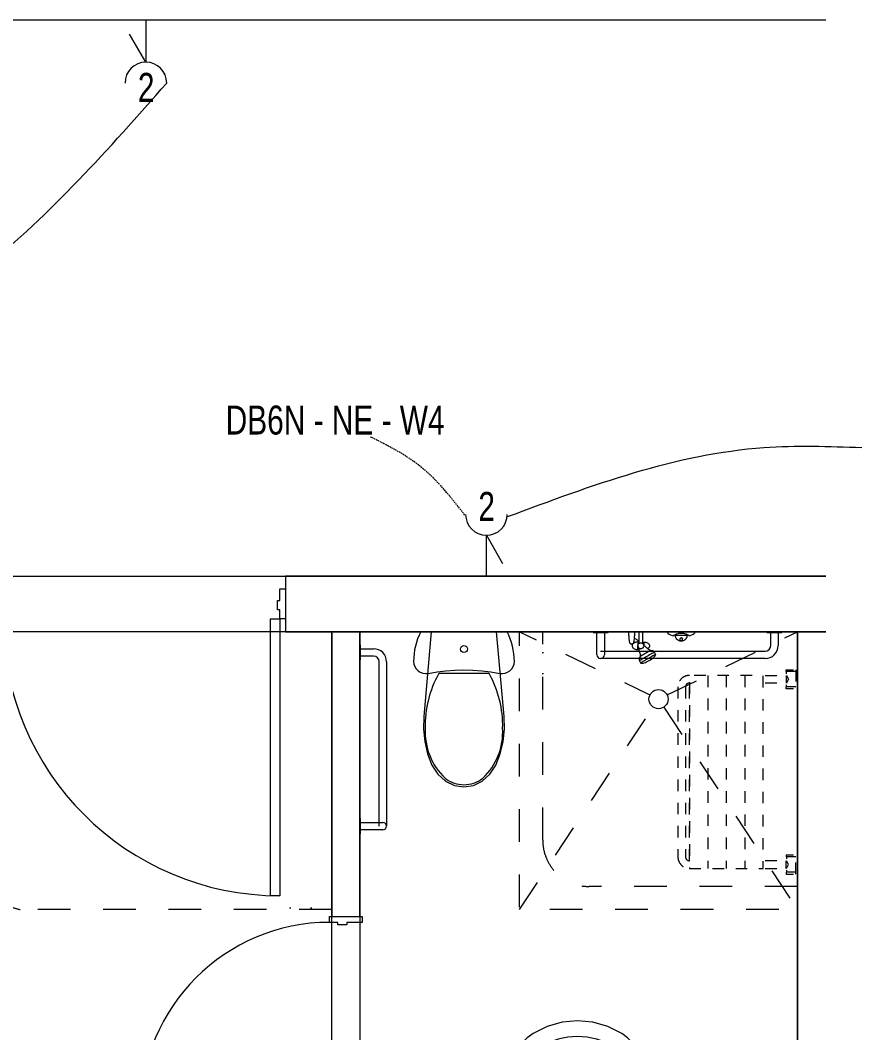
# Model space of a CAD drawing. Header units: millimetres. Extents: x -12392 to 16131, y -4930 to 15514.
# Drawn here: x 8589 to 12222, y -598 to 3773 of the extents above; entities that cross this region are included whole.
import ezdxf

# ---------------------------------------------------------------- set-up
doc = ezdxf.new("R2010")
doc.units = ezdxf.units.MM
for name, pattern in [('IMPORT-Contour Line', [100, 50, -50]), ('IMPORT-Dashed', [282.222223, 141.111112, -141.111112]), ('IMPORT-Insulation 90', [90, 0, -90, 0, 0]), ('WSP_NZ_Hidden', [9.5, 6.5, -3])]:
    doc.linetypes.add(name, pattern=pattern)
for name, color, linetype, lineweight in [('A-Des_ Fittings General_Pen_No__1', 250, 'Continuous', 13), ('A-Des_ Fittings General_Pen_No__81', 251, 'Continuous', 18), ('A-Des_ Fittings Plumbing', 250, 'Continuous', 13), ('A-Des_ Fittings Plumbing_Pen_No__1', 250, 'Continuous', 13), ('A-Des_ Fittings Plumbing_Pen_No__81', 251, 'Continuous', 18), ('A-Des_ Walls', 250, 'Continuous', 13), ('A-Des_ Walls_Pen_No__81', 251, 'Continuous', 18), ('ARCHICAD Doors_Pen_No__81', 251, 'Continuous', 18), ('L06 Enlarged Ground Proposed Plan 01_GFEnlarged Proposed Plan 01_dwg', 8, 'Continuous', 13), ('New_A-Des_ Fittings General_Pen_No__1', 250, 'Continuous', 13), ('New_A-Des_ Zones_Pen_No__94', 7, 'Continuous', 18), ('Non-Essential Power - MEC', 10, 'Continuous', 13)]:
    doc.layers.add(name, color=color, linetype=linetype, lineweight=lineweight)
doc.styles.add('Arial Narrow', font='ARIALN.TTF', dxfattribs={"width": 0.9, "height": 125})

# ---------------------------------------------------------------- blocks, each defined once
blk = doc.blocks.new('L06 Enlarged Ground Proposed Plan 01_GFEnlarged Proposed Plan 01_dwg_CI Tools Door_9__1-12186637-NEW GROUND FLOOR LAYOUT - ELECTRICAL PROPOSED PLAN 01')
at = {"layer": 'ARCHICAD Doors_Pen_No__81', "color": 254, "flags": 128}
for points in [[(8524.7, 1228.3), (8524.7, 1268.3), (8514.7, 1268.3), (8514.7, 1318.3), (8489.7, 1318.3), (8489.7, 1188.3), (8514.7, 1188.3), (8514.7, 1228.3), (8524.7, 1228.3), (8524.7, 1268.3), (8514.7, 1268.3), (8514.7, 1318.3), (8489.7, 1318.3), (8489.7, 1188.3), (8514.7, 1188.3), (8514.7, 1228.3)], [(9699.7, 1228.3), (9699.7, 1268.3), (9709.7, 1268.3), (9709.7, 1318.3), (9734.7, 1318.3), (9734.7, 1188.3), (9709.7, 1188.3), (9709.7, 1228.3), (9699.7, 1228.3), (9699.7, 1268.3), (9709.7, 1268.3), (9709.7, 1318.3), (9734.7, 1318.3), (9734.7, 1188.3), (9709.7, 1188.3), (9709.7, 1228.3)], [(9669.7, -6.7), (9669.7, 1188.3), (9709.7, 1188.3), (9709.7, -6.7), (9669.7, -6.7), (9669.7, 1188.3), (9709.7, 1188.3), (9709.7, -6.7)]]:
    blk.add_lwpolyline(points, close=True, dxfattribs=at)
at = {"layer": 'ARCHICAD Doors_Pen_No__81', "color": 254}
blk.add_arc((9709.7, 1188.3), 1195, 180, 270, dxfattribs=at)
blk = doc.blocks.new('L06 Enlarged Ground Proposed Plan 01_GFEnlarged Proposed Plan 01_dwg_Wall_7_1-12186640-NEW GROUND FLOOR LAYOUT - ELECTRICAL PROPOSED PLAN 01')
at = {"layer": 'A-Des_ Walls', "color": 10, "flags": 128}
for points in [[(12066.4, 1373.3), (9734.7, 1373.3), (9734.7, 1318.3), (9734.7, 1188.3)], [(9734.7, 1188.3), (9734.7, 1133.3), (12066.4, 1133.3)]]:
    blk.add_lwpolyline(points, dxfattribs=at)
at = {"layer": 'A-Des_ Walls_Pen_No__81', "color": 254}
blk.add_line((9734.7, 1133.3), (11944.7, 1133.3), dxfattribs=at)
at = {"layer": 'A-Des_ Walls_Pen_No__81', "color": 254, "flags": 128}
blk.add_lwpolyline([(12066.4, 1373.3), (9734.7, 1373.3), (9734.7, 1318.3), (9734.7, 1188.3)], dxfattribs=at)
blk.add_blockref('L06 Enlarged Ground Proposed Plan 01_GFEnlarged Proposed Plan 01_dwg_CI Tools Door_9__1-12186637-NEW GROUND FLOOR LAYOUT - ELECTRICAL PROPOSED PLAN 01', (0, 0))
blk = doc.blocks.new('L06 Enlarged Ground Proposed Plan 01_GFEnlarged Proposed Plan 01_dwg_CI Tools Door_17__1-12186671-NEW GROUND FLOOR LAYOUT - ELECTRICAL PROPOSED PLAN 01')
at = {"layer": 'ARCHICAD Doors_Pen_No__81', "color": 254, "flags": 128}
for points in [[(9999.7, -131.7), (9959.7, -131.7), (9959.7, -121.7), (9924.7, -121.7), (9924.7, -96.7), (10064.7, -96.7), (10064.7, -121.7), (9999.7, -121.7), (9999.7, -131.7), (9959.7, -131.7), (9959.7, -121.7), (9924.7, -121.7), (9924.7, -96.7), (10064.7, -96.7), (10064.7, -121.7), (9999.7, -121.7)], [(9109.7, -901.7), (9924.7, -901.7), (9924.7, -936.7), (9109.7, -936.7), (9109.7, -901.7), (9924.7, -901.7), (9924.7, -936.7), (9109.7, -936.7)], [(9999.7, -926.7), (9959.7, -926.7), (9959.7, -936.7), (9924.7, -936.7), (9924.7, -961.7), (10064.7, -961.7), (10064.7, -936.7), (9999.7, -936.7), (9999.7, -926.7), (9959.7, -926.7), (9959.7, -936.7), (9924.7, -936.7), (9924.7, -961.7), (10064.7, -961.7), (10064.7, -936.7), (9999.7, -936.7)]]:
    blk.add_lwpolyline(points, close=True, dxfattribs=at)
at = {"layer": 'ARCHICAD Doors_Pen_No__81', "color": 254}
blk.add_arc((9924.7, -936.7), 815, 90, 180, dxfattribs=at)
blk = doc.blocks.new('L06 Enlarged Ground Proposed Plan 01_GFEnlarged Proposed Plan 01_dwg_Wall_26_1-12186672-NEW GROUND FLOOR LAYOUT - ELECTRICAL PROPOSED PLAN 01')
at = {"layer": 'A-Des_ Walls', "color": 10, "flags": 128}
for points in [[(9934.7, 1133.3), (9934.7, -96.7), (10054.7, -96.7), (10054.7, 1133.3)], [(10054.7, -961.7), (9934.7, -961.7), (9934.7, -1936.7), (10054.7, -1936.7)]]:
    blk.add_lwpolyline(points, close=True, dxfattribs=at)
at = {"layer": 'A-Des_ Walls_Pen_No__81', "color": 254, "flags": 128}
for points in [[(9934.7, -96.7), (10054.7, -96.7), (10054.7, 1133.3), (9934.7, 1133.3), (9934.7, -96.7)], [(10054.7, -996.7), (10054.7, -961.7), (9934.7, -961.7), (9934.7, -1936.7), (10054.7, -1936.7), (10054.7, -1116.7)]]:
    blk.add_lwpolyline(points, dxfattribs=at)
blk.add_blockref('L06 Enlarged Ground Proposed Plan 01_GFEnlarged Proposed Plan 01_dwg_CI Tools Door_17__1-12186671-NEW GROUND FLOOR LAYOUT - ELECTRICAL PROPOSED PLAN 01', (0, 0))
blk = doc.blocks.new('L06 Enlarged Ground Proposed Plan 01_GFEnlarged Proposed Plan 01_dwg_Wall_27_1-12186673-NEW GROUND FLOOR LAYOUT - ELECTRICAL PROPOSED PLAN 01')
at = {"layer": 'A-Des_ Walls', "color": 10}
blk.add_line((12066.4, 1133.3), (11944.7, 1133.3), dxfattribs=at)
at = {"layer": 'A-Des_ Walls', "color": 10, "flags": 128}
blk.add_lwpolyline([(11944.7, 1133.3), (11944.7, -3866.7), (12066.4, -3866.7)], dxfattribs=at)
at = {"layer": 'A-Des_ Walls_Pen_No__81', "color": 254}
blk.add_line((11944.7, 1133.3), (11944.7, -996.7), dxfattribs=at)
blk = doc.blocks.new('L06 Enlarged Ground Proposed Plan 01_GFEnlarged Proposed Plan 01_dwg_Grab Rail Bend Up _1030_19__1-12186871-NEW GROUND FLOOR LAYOUT - ELECTRICAL PROPOSED PLAN 01')
at = {"layer": 'A-Des_ Fittings General_Pen_No__81', "color": 254}
for p, q in [((11094.7, 1049.3), (11804.7, 1049.3)), ((11804.7, 1017.3), (11094.7, 1017.3))]:
    blk.add_line(p, q, dxfattribs=at)
at = {"layer": 'A-Des_ Fittings General_Pen_No__81', "color": 254, "flags": 128}
for points in [[(11062.2, 1130.3), (11127.2, 1130.3), (11127.2, 1133.3), (11062.2, 1133.3), (11062.2, 1130.3), (11127.2, 1130.3), (11127.2, 1133.3), (11062.2, 1133.3)], [(11812.2, 1130.3), (11877.2, 1130.3), (11877.2, 1133.3), (11812.2, 1133.3)]]:
    blk.add_lwpolyline(points, close=True, dxfattribs=at)
for points in [[(11078.7, 1033.3), (11078.7, 1130.3), (11110.7, 1130.3), (11110.7, 1033.3)], [(11828.7, 1073.3), (11828.7, 1130.3), (11860.7, 1130.3), (11860.7, 1073.3)]]:
    blk.add_lwpolyline(points, dxfattribs=at)
at = {"layer": 'A-Des_ Fittings General_Pen_No__81', "color": 254}
for centre, radius, start, end in [((11804.7, 1073.3), 24, 270, 360), ((11804.7, 1073.3), 56, 270, 360), ((11094.7, 1033.3), 16, 180, 0)]:
    blk.add_arc(centre, radius, start, end, dxfattribs=at)
blk = doc.blocks.new('L06 Enlarged Ground Proposed Plan 01_GFEnlarged Proposed Plan 01_dwg_Basin 24_30__1-12186884-NEW GROUND FLOOR LAYOUT - ELECTRICAL PROPOSED PLAN 01')
at = {"layer": 'A-Des_ Fittings Plumbing', "color": 10, "flags": 128}
blk.add_lwpolyline([(11274.7, -996.7), (11274.7, -767.6), (11272, -733.9), (11264, -701.2), (11250.9, -670.7), (11233.2, -643.3), (11211.4, -619.8), (11186.2, -601.1), (11125.3, -571.2), (11060.9, -552.9), (10994.7, -546.7), (10928.5, -552.9), (10864, -571.2), (10803.2, -601.1), (10778, -619.8), (10756.2, -643.3), (10738.5, -670.7), (10725.4, -701.2), (10717.4, -733.9), (10714.7, -767.6), (10714.7, -996.7)], close=True, dxfattribs=at)
at = {"layer": 'A-Des_ Fittings Plumbing_Pen_No__81', "color": 254}
for p, q in [((10775.6, -813.4), (10775.6, -767.6)), ((11213.8, -813.4), (11213.8, -767.6)), ((10983.6, -835), (10977, -887.9)), ((11012.4, -887.9), (11005.8, -835)), ((10883.8, -904.4), (11105.6, -904.4)), ((10973.7, -897.4), (10969.7, -939.4)), ((11019.7, -939.4), (11015.7, -897.4))]:
    blk.add_line(p, q, dxfattribs=at)
at = {"layer": 'A-Des_ Fittings Plumbing_Pen_No__81', "color": 254, "flags": 128}
blk.add_lwpolyline([(11274.7, -996.7), (11274.7, -767.6), (11272, -733.9), (11264, -701.2), (11250.9, -670.7), (11233.2, -643.3), (11211.4, -619.8), (11186.2, -601.1), (11125.3, -571.2), (11060.9, -552.9), (10994.7, -546.7), (10928.5, -552.9), (10864, -571.2), (10803.2, -601.1), (10778, -619.8), (10756.2, -643.3), (10738.5, -670.7), (10725.4, -701.2), (10717.4, -733.9), (10714.7, -767.6), (10714.7, -996.7)], close=True, dxfattribs=at)
blk.add_lwpolyline([(11008.3, -899.6), (11008.3, -914.5), (10981.1, -914.5), (10981.1, -899.6)], dxfattribs=at)
at = {"layer": 'A-Des_ Fittings Plumbing_Pen_No__81', "color": 254}
blk.add_circle((10994.7, -789.5), 17.5, dxfattribs=at)
for centre, radius, start, end in [((10994.7, -836.4), 11.2, 7.1389, 172.8611), ((10994.7, -899.3), 21.1, 147.229, 174.8304), ((10994.7, -899.3), 21.1, 32.771, 147.229), ((10994.7, -899.6), 13.6, 0, 180), ((10994.7, -899.3), 21.1, 5.1696, 32.771), ((10994.7, -939.4), 25, 180, 0)]:
    blk.add_arc(centre, radius, start, end, dxfattribs=at)
for centre, major_axis, ratio, start_param, end_param in [((10994.7, -996.7), (0, 381.8), 0.892754, 5.78621, 6.78016), ((10883.8, -767.6), (0, 121.2), 0.892754, 0.496975, 1.570796), ((11105.6, -767.6), (0, 121.2), 0.892754, 4.712389, 5.78621), ((10883.9, -813.4), (108.3, 0), 0.83962, 3.141593, 4.712389), ((11105.5, -813.4), (-108.3, 0), 0.83962, 1.570796, 3.141593)]:
    blk.add_ellipse(centre, major_axis=major_axis, ratio=ratio, start_param=start_param, end_param=end_param, dxfattribs=at)
blk = doc.blocks.new('L06 Enlarged Ground Proposed Plan 01_GFEnlarged Proposed Plan 01_dwg_Shower Seat_31__1-12186885-NEW GROUND FLOOR LAYOUT - ELECTRICAL PROPOSED PLAN 01')
at = {"layer": 'A-Des_ Fittings General_Pen_No__81', "color": 254, "linetype": 'IMPORT-Contour Line'}
for p, q in [((11936.7, 968.9), (11936.7, 886.9)), ((11557.4, 944.4), (11557.4, 111.4)), ((11637.2, 944.4), (11637.2, 111.4)), ((11716.9, 944.4), (11716.9, 111.4)), ((11936.7, 960.9), (11895.7, 960.9)), ((11895.7, 944.4), (11895.7, 911.4)), ((11428.2, 894.9), (11428.2, 160.9)), ((11461.2, 894.9), (11461.2, 160.9)), ((11477.7, 144.4), (11477.7, 911.4)), ((11936.7, 894.9), (11895.7, 894.9)), ((11936.7, 160.9), (11895.7, 160.9)), ((11895.7, 111.4), (11895.7, 144.4)), ((11936.7, 86.9), (11936.7, 168.9)), ((11936.7, 94.9), (11895.7, 94.9))]:
    blk.add_line(p, q, dxfattribs=at)
at = {"layer": 'A-Des_ Fittings General_Pen_No__81', "color": 254, "linetype": 'IMPORT-Contour Line', "flags": 128}
for points in [[(11944.7, 968.9), (11944.7, 886.9), (11895.7, 886.9), (11895.7, 894.9), (11897.7, 894.9), (11897.7, 911.4), (11796.7, 911.4), (11796.7, 944.4), (11897.7, 944.4), (11897.7, 960.9), (11895.7, 960.9), (11895.7, 968.9)], [(11477.7, 111.4), (11796.7, 111.4), (11796.7, 944.4), (11477.7, 944.4)], [(11944.7, 86.9), (11944.7, 168.9), (11895.7, 168.9), (11895.7, 160.9), (11897.7, 160.9), (11897.7, 144.4), (11796.7, 144.4), (11796.7, 111.4), (11897.7, 111.4), (11897.7, 94.9), (11895.7, 94.9), (11895.7, 86.9)]]:
    blk.add_lwpolyline(points, close=True, dxfattribs=at)
for points in [[(11897.7, 944.4), (11906.1, 927.9), (11897.7, 911.4)], [(11897.7, 111.4), (11906.1, 127.9), (11897.7, 144.4)]]:
    blk.add_lwpolyline(points, dxfattribs=at)
at = {"layer": 'A-Des_ Fittings General_Pen_No__81', "color": 254, "linetype": 'IMPORT-Contour Line'}
for centre, radius, start, end in [((11477.7, 894.9), 49.5, 90, 180), ((11477.7, 894.9), 16.5, 90, 180), ((11477.7, 160.9), 49.5, 180, 270), ((11477.7, 160.9), 16.5, 180, 270)]:
    blk.add_arc(centre, radius, start, end, dxfattribs=at)
blk = doc.blocks.new('L06 Enlarged Ground Proposed Plan 01_GFEnlarged Proposed Plan 01_dwg_Grab Rail Bend Up _1030_32__1-12186886-NEW GROUND FLOOR LAYOUT - ELECTRICAL PROPOSED PLAN 01')
at = {"layer": 'A-Des_ Fittings Plumbing_Pen_No__81', "color": 254}
for p, q in [((10138.7, 293.7), (10138.7, 1003.7)), ((10170.7, 1003.7), (10170.7, 293.7))]:
    blk.add_line(p, q, dxfattribs=at)
at = {"layer": 'A-Des_ Fittings Plumbing_Pen_No__81', "color": 254, "flags": 128}
for points in [[(10057.7, 1011.2), (10057.7, 1076.2), (10054.7, 1076.2), (10054.7, 1011.2)], [(10057.7, 261.2), (10057.7, 326.2), (10054.7, 326.2), (10054.7, 261.2), (10057.7, 261.2), (10057.7, 326.2), (10054.7, 326.2), (10054.7, 261.2)]]:
    blk.add_lwpolyline(points, close=True, dxfattribs=at)
for points in [[(10114.7, 1027.7), (10057.7, 1027.7), (10057.7, 1059.7), (10114.7, 1059.7)], [(10154.7, 277.7), (10057.7, 277.7), (10057.7, 309.7), (10154.7, 309.7)]]:
    blk.add_lwpolyline(points, dxfattribs=at)
at = {"layer": 'A-Des_ Fittings Plumbing_Pen_No__81', "color": 254}
for centre, radius, start in [((10114.7, 1003.7), 56, 0), ((10114.7, 1003.7), 24, 0), ((10154.7, 293.7), 16, 270)]:
    blk.add_arc(centre, radius, start, 90, dxfattribs=at)
blk = doc.blocks.new('L06 Enlarged Ground Proposed Plan 01_GFEnlarged Proposed Plan 01_dwg_Shower Tapware _1483_33__1-12186887-NEW GROUND FLOOR LAYOUT - ELECTRICAL PROPOSED PLAN 01')
at = {"layer": 'A-Des_ Fittings Plumbing_Pen_No__81', "color": 254}
for p, q in [((11418.1, 1117.3), (11417.8, 1117.3)), ((11241, 1087.7), (11242.9, 1086.2))]:
    blk.add_line(p, q, dxfattribs=at)
at = {"layer": 'A-Des_ Fittings Plumbing_Pen_No__81', "color": 254, "flags": 128}
for points in [[(11217.6, 1108.6), (11217.3, 1112.3), (11216.9, 1116.2), (11216.6, 1120.2), (11216.2, 1124.4), (11215.8, 1128.6), (11215.5, 1132.3), (11215.6, 1132.3), (11215.6, 1132.3), (11216.1, 1132.3), (11216.2, 1132.3), (11216.8, 1132.3), (11217.1, 1132.3), (11217.9, 1132.3), (11218.4, 1132.3), (11219.3, 1132.3), (11220.1, 1132.3), (11221, 1132.3), (11222, 1132.3), (11223, 1132.3), (11224.1, 1132.3), (11225.1, 1132.3), (11226.4, 1132.3), (11227.4, 1132.3), (11228.7, 1132.3), (11229.7, 1132.3), (11231, 1132.3), (11232, 1132.3), (11233.3, 1132.3), (11234.3, 1132.3), (11235.4, 1132.3), (11236.4, 1132.3), (11237.3, 1132.3), (11238.3, 1132.3), (11238.9, 1132.3), (11239.8, 1132.3), (11240.2, 1132.3), (11241, 1132.3), (11241.2, 1132.3), (11241.7, 1132.3), (11241.7, 1132.3), (11241.8, 1132.3), (11241.9, 1132.3), (11241.5, 1128.6), (11241.2, 1124.4), (11240.8, 1120.2), (11240.4, 1116.2), (11240.1, 1112.3), (11239.8, 1108.6), (11239.4, 1105.2), (11239.3, 1103.4), (11239, 1100.2), (11238.7, 1097.3), (11238.4, 1094.7), (11238.1, 1092.4), (11237.8, 1090.4), (11237.6, 1088.8), (11237.3, 1087.5), (11236.9, 1086), (11236.7, 1085.2), (11236, 1083.8), (11235.8, 1083.4), (11235, 1082.2), (11234, 1081.2), (11232.8, 1080.4), (11231.5, 1079.8), (11230.1, 1079.4), (11228.7, 1079.3), (11227.3, 1079.4), (11225.9, 1079.8), (11224.6, 1080.4), (11223.4, 1081.2), (11222.4, 1082.2), (11221.6, 1083.4), (11221.3, 1083.8), (11220.7, 1085.2), (11220.5, 1086), (11220.1, 1087.5), (11219.8, 1088.8), (11219.6, 1090.4), (11219.3, 1092.4), (11219, 1094.7), (11218.7, 1097.3), (11218.4, 1100.2), (11218.1, 1103.4)], [(11422.2, 1123.7), (11424.1, 1124.2), (11428.9, 1125.5), (11432.3, 1126.4), (11432.8, 1126.4), (11442.8, 1127.3), (11452.7, 1126.4), (11453.2, 1126.4), (11456.6, 1125.5), (11461.4, 1124.2), (11463.3, 1123.7), (11466.2, 1122.3), (11467.9, 1121.5), (11472.3, 1119.5), (11472.4, 1119.5), (11472.8, 1119.3), (11474.6, 1118), (11476, 1117), (11476.1, 1117), (11476.8, 1116.4), (11477.2, 1116.2), (11477.3, 1116.1), (11481.3, 1117), (11488.7, 1119.5), (11494.7, 1122.3), (11499.1, 1125.5), (11501.8, 1128.8), (11502.8, 1132.3), (11501.8, 1132.3), (11499.1, 1132.3), (11494.7, 1132.3), (11488.7, 1132.3), (11481.3, 1132.3), (11472.8, 1132.3), (11463.3, 1132.3), (11453.2, 1132.3), (11442.8, 1132.3), (11432.3, 1132.3), (11422.2, 1132.3), (11412.8, 1132.3), (11404.2, 1132.3), (11396.8, 1132.3), (11390.8, 1132.3), (11386.4, 1132.3), (11383.7, 1132.3), (11382.8, 1132.3), (11383.7, 1128.8), (11386.4, 1125.5), (11390.8, 1122.3), (11396.8, 1119.5), (11404.2, 1117), (11408.2, 1116.1), (11408.3, 1116.2), (11408.7, 1116.4), (11409.5, 1117), (11409.5, 1117), (11410.9, 1118), (11412.8, 1119.3), (11413.1, 1119.5), (11413.2, 1119.5), (11417.6, 1121.5), (11419.3, 1122.3)], [(11438.9, 1095.7), (11439.8, 1095.1), (11440.7, 1094.7), (11441.7, 1094.4), (11442.8, 1094.3), (11443.8, 1094.4), (11444.8, 1094.7), (11445.8, 1095.1), (11446.6, 1095.7), (11447.4, 1096.5), (11448, 1097.3), (11448.4, 1098.3), (11448.7, 1099.3), (11448.8, 1100.3), (11448.7, 1101.4), (11448.4, 1102.4), (11448, 1103.3), (11447.4, 1104.2), (11446.6, 1104.9), (11445.8, 1105.5), (11444.8, 1106), (11443.8, 1106.2), (11442.8, 1106.3), (11441.7, 1106.2), (11440.7, 1106), (11439.8, 1105.5), (11438.9, 1104.9), (11438.2, 1104.2), (11437.6, 1103.3), (11437.1, 1102.4), (11436.8, 1101.4), (11436.8, 1100.3), (11436.8, 1099.3), (11437.1, 1098.3), (11437.6, 1097.3), (11438.2, 1096.5)]]:
    blk.add_lwpolyline(points, close=True, dxfattribs=at)
for points in [[(11239.4, 1105.1), (11240.4, 1104.9), (11241.6, 1104.5), (11242.8, 1104), (11246, 1102.4), (11249.6, 1099.9), (11250.7, 1099.2), (11254.5, 1096.1), (11258.4, 1092.7), (11260.2, 1091)], [(11276.2, 1081.9), (11276.2, 1132.3), (11276.1, 1132.3), (11275.7, 1132.3), (11275.1, 1132.3), (11274.4, 1132.3), (11273.4, 1132.3), (11272.2, 1132.3), (11271, 1132.3), (11269.6, 1132.3), (11268.2, 1132.3), (11266.8, 1132.3), (11265.5, 1132.3), (11264.2, 1132.3), (11263.1, 1132.3), (11262.1, 1132.3), (11261.3, 1132.3), (11260.7, 1132.3), (11260.3, 1132.3), (11260.2, 1132.3), (11260.2, 1081.9)], [(11467.8, 1121.6), (11467.8, 1117.3), (11467.4, 1113), (11466.2, 1108.8), (11464.4, 1104.8), (11461.9, 1101.2), (11458.8, 1098.2), (11455.3, 1095.7), (11451.3, 1093.8), (11447.1, 1092.7), (11442.8, 1092.3), (11438.4, 1092.7), (11434.2, 1093.8), (11430.3, 1095.7), (11426.7, 1098.2), (11423.6, 1101.2), (11421.1, 1104.8), (11419.3, 1108.8), (11418.1, 1113), (11417.8, 1117.3), (11417.8, 1121.6)], [(11438.4, 1117.3), (11434.2, 1117.3), (11430.3, 1117.3), (11426.7, 1117.3), (11423.6, 1117.3), (11421.1, 1117.3), (11419.3, 1117.3), (11418.1, 1117.3)], [(11455.3, 1117.3), (11451.3, 1117.3), (11447.1, 1117.3), (11442.8, 1117.3), (11438.4, 1117.3)], [(11467.8, 1117.3), (11467.4, 1117.3), (11466.2, 1117.3), (11464.4, 1117.3), (11461.9, 1117.3), (11458.8, 1117.3), (11455.3, 1117.3)], [(11260.2, 1088.6), (11255.7, 1088.6), (11251.4, 1088.3), (11247.2, 1087.6), (11243.2, 1086.4), (11239.7, 1084.8), (11236.6, 1082.8), (11234.1, 1080.4), (11232.2, 1077.9), (11231.1, 1075.1), (11230.7, 1072.3), (11231.1, 1069.5), (11232.2, 1066.8), (11234.1, 1064.2), (11236.6, 1061.9), (11239.7, 1059.9), (11243.2, 1058.2), (11247.2, 1057), (11251.4, 1056.3), (11255.7, 1056.1), (11261, 1056.1)], [(11237.7, 1089.8), (11238.5, 1089.4), (11241.3, 1087.5)], [(11255.7, 1088.6), (11255.7, 1088.3), (11255.7, 1087.6), (11255.7, 1086.4), (11255.7, 1084.8), (11255.7, 1082.8), (11255.7, 1080.4), (11255.7, 1077.9), (11255.7, 1075.1), (11255.7, 1072.3), (11255.9, 1074.5), (11256.5, 1076.6), (11257.4, 1078.6), (11258.6, 1080.4), (11260.2, 1081.9), (11262, 1083.1), (11263.9, 1084.1), (11266.1, 1084.6), (11268.2, 1084.8), (11270.4, 1084.6), (11272.5, 1084.1), (11274.5, 1083.1), (11276.3, 1081.9), (11277.8, 1080.4), (11279, 1078.6), (11280, 1076.6), (11280.5, 1074.5), (11280.7, 1072.3), (11280.5, 1070.1), (11280, 1068), (11279, 1066.1), (11277.8, 1064.3), (11276.3, 1062.7), (11274.5, 1061.5), (11272.5, 1060.6), (11270.4, 1060), (11268.2, 1059.8), (11266.1, 1060)], [(11255.7, 1056.1), (11255.7, 1056.3), (11255.7, 1057), (11255.7, 1058.2), (11255.7, 1059.9), (11255.7, 1061.9), (11255.7, 1064.2), (11255.7, 1066.8), (11255.7, 1069.5), (11255.7, 1072.3), (11255.9, 1070.1), (11256.5, 1068), (11257.4, 1066.1), (11258.6, 1064.3), (11260.2, 1062.7), (11262, 1061.5), (11263.9, 1060.6), (11266.1, 1060)], [(11263.6, 1042), (11262.8, 1046.5), (11262, 1050.2), (11261.4, 1053.6), (11260.8, 1056.7), (11260.4, 1059.6), (11260, 1062.1), (11259.8, 1063.1)], [(11263.6, 1042.5), (11264.9, 1035.4), (11265.7, 1030.7), (11266.3, 1027.7), (11266.2, 1027.6), (11263.4, 1023.2), (11261.6, 1018.8), (11260.8, 1014.7), (11261, 1011), (11262.2, 1007.7), (11267.2, 999), (11268.6, 997.8), (11270.9, 997.2), (11274.1, 997.2), (11278.1, 997.8), (11282.7, 999.1), (11287.8, 1000.9), (11293.3, 1003.2), (11299, 1006), (11304.7, 1009.1), (11310.3, 1012.5), (11315.5, 1016), (11320.3, 1019.6), (11324.4, 1023.2), (11327.8, 1026.6), (11330.3, 1029.7), (11331.9, 1032.4), (11332.6, 1034.7), (11332.2, 1036.5), (11327.2, 1045.2), (11325, 1047.9), (11321.8, 1050), (11317.8, 1051.3), (11313.2, 1051.9), (11307.9, 1051.7), (11307.8, 1051.7), (11305.5, 1053.7), (11301.9, 1056.7), (11298.5, 1059.6), (11296.4, 1061.4), (11293.3, 1064.2), (11290.4, 1066.6), (11287.8, 1068.9), (11285.4, 1070.9), (11283.2, 1072.8), (11281.2, 1074.4), (11280.4, 1075)], [(11266.8, 1028), (11267.2, 1028.2), (11267.5, 1028.5), (11267.8, 1028.6), (11267.9, 1028.6), (11268.1, 1028.7), (11268.3, 1028.8), (11269.1, 1029.4), (11269.5, 1029.5), (11270.1, 1029.9), (11271.2, 1030.6), (11271.6, 1030.8), (11272.7, 1031.4), (11273.7, 1032.1), (11274.3, 1032.4), (11275.8, 1033.2), (11276.7, 1033.8), (11277.5, 1034.3), (11279.3, 1035.3), (11280, 1035.7), (11281, 1036.3), (11283.1, 1037.5), (11283.4, 1037.7), (11284.8, 1038.5), (11287, 1039.8), (11288.7, 1040.8), (11290.6, 1041.8), (11290.9, 1042), (11292.7, 1043.1), (11294, 1043.9), (11294.7, 1044.2), (11296.5, 1045.3), (11297.3, 1045.7), (11298.3, 1046.2), (11300.1, 1047.3), (11300.2, 1047.4), (11301.4, 1048), (11302.8, 1048.9), (11303.2, 1049.1), (11304.1, 1049.5), (11304.9, 1050.1), (11305.7, 1050.5), (11305.9, 1050.6), (11306.1, 1050.6), (11306.2, 1050.7), (11306.5, 1051), (11306.9, 1051.2), (11307.3, 1051.4), (11307.4, 1051.5), (11307.4, 1051.5), (11307.8, 1051.7)], [(11276.2, 1088.6), (11280.7, 1088.6), (11285.1, 1088.3), (11289.3, 1087.6), (11293.2, 1086.4), (11296.8, 1084.8), (11299.9, 1082.8), (11302.4, 1080.4), (11304.2, 1077.9), (11305.3, 1075.1), (11305.7, 1072.3), (11305.3, 1069.5), (11304.2, 1066.8), (11302.4, 1064.2), (11299.9, 1061.9), (11297.6, 1060.4)], [(11280.7, 1088.6), (11280.7, 1088.3), (11280.7, 1087.6), (11280.7, 1086.4), (11280.7, 1084.8), (11280.7, 1082.8), (11280.7, 1080.4), (11280.7, 1077.9), (11280.7, 1075.1), (11280.7, 1074.7)], [(11327.2, 1045.2), (11326.7, 1044.9), (11325.2, 1044), (11322.8, 1042.7), (11319.6, 1040.8), (11315.6, 1038.5), (11311, 1035.8), (11305.8, 1032.8), (11300.4, 1029.7), (11294.7, 1026.4), (11289.1, 1023.2), (11283.6, 1020), (11278.5, 1017), (11273.8, 1014.4), (11269.8, 1012.1), (11266.6, 1010.2), (11264.2, 1008.8), (11262.7, 1008), (11262.2, 1007.7)], [(11266.3, 1027.7), (11266.4, 1027.8), (11266.6, 1028), (11266.8, 1028), (11266.8, 1028)], [(11267.2, 999), (11267.7, 999.3), (11269.2, 1000.1), (11271.6, 1001.5), (11274.8, 1003.4), (11278.8, 1005.7), (11283.5, 1008.4), (11288.6, 1011.3), (11294.1, 1014.5), (11299.7, 1017.8), (11305.4, 1021), (11310.8, 1024.2), (11316, 1027.1), (11320.6, 1029.8), (11324.6, 1032.1), (11327.8, 1034), (11330.2, 1035.4), (11331.7, 1036.2), (11332.2, 1036.5)]]:
    blk.add_lwpolyline(points, dxfattribs=at)
blk = doc.blocks.new('L06 Enlarged Ground Proposed Plan 01_GFEnlarged Proposed Plan 01_dwg_WC 24_114__1-12187094-NEW GROUND FLOOR LAYOUT - ELECTRICAL PROPOSED PLAN 01')
at = {"layer": 'A-Des_ Fittings Plumbing', "color": 10, "flags": 128}
for points in [[(10317.9, 1133.3), (10310.8, 1118.2), (10304.6, 1102.8), (10299.3, 1087), (10295, 1070.9), (10291.6, 1054.6), (10289.1, 1038.1), (10287.7, 1021.5), (10287.2, 1004.8), (10288.5, 993.3), (10292.3, 982.3), (10298.4, 972.5), (10306.5, 964.2), (10316.2, 957.9), (10327.1, 953.9), (10338.6, 952.3), (10350.2, 953.4), (10388.5, 960.1), (10427, 965), (10465.8, 967.9), (10504.7, 968.9), (10543.6, 967.9), (10582.3, 965), (10620.9, 960.1), (10659.2, 953.4), (10670.7, 952.3), (10682.3, 953.9), (10693.2, 957.9), (10702.9, 964.2), (10711, 972.5), (10717.1, 982.3), (10720.9, 993.3), (10722.2, 1004.8), (10721.7, 1021.5), (10720.2, 1038.1), (10717.8, 1054.6), (10714.4, 1070.9), (10710, 1087), (10704.8, 1102.8), (10698.6, 1118.2), (10691.5, 1133.3)], [(10335.3, 658.6), (10347.7, 606.6), (10366.7, 557.4), (10392.3, 518.5), (10425.3, 488.6), (10463.6, 469.8), (10504.7, 463.3), (10545.7, 469.8), (10584, 488.6), (10617.1, 518.5), (10642.7, 557.4), (10661.7, 606.6), (10674.1, 658.6), (10679.6, 712.4), (10678, 766.5), (10645.7, 1133.3), (10363.7, 1133.3), (10331.3, 766.5), (10329.8, 712.4)]]:
    blk.add_lwpolyline(points, close=True, dxfattribs=at)
at = {"layer": 'A-Des_ Fittings Plumbing_Pen_No__81', "color": 254, "flags": 128}
for points in [[(10317.9, 1133.3), (10310.8, 1118.2), (10304.6, 1102.8), (10299.3, 1087), (10295, 1070.9), (10291.6, 1054.6), (10289.1, 1038.1), (10287.7, 1021.5), (10287.2, 1004.8), (10288.5, 993.3), (10292.3, 982.3), (10298.4, 972.5), (10306.5, 964.2), (10316.2, 957.9), (10327.1, 953.9), (10338.6, 952.3), (10350.2, 953.4), (10388.5, 960.1), (10427, 965), (10465.8, 967.9), (10504.7, 968.9), (10543.6, 967.9), (10582.3, 965), (10620.9, 960.1), (10659.2, 953.4), (10670.7, 952.3), (10682.3, 953.9), (10693.2, 957.9), (10702.9, 964.2), (10711, 972.5), (10717.1, 982.3), (10720.9, 993.3), (10722.2, 1004.8), (10721.7, 1021.5), (10720.2, 1038.1), (10717.8, 1054.6), (10714.4, 1070.9), (10710, 1087), (10704.8, 1102.8), (10698.6, 1118.2), (10691.5, 1133.3)], [(10335.3, 658.6), (10347.7, 606.6), (10366.7, 557.4), (10392.3, 518.5), (10425.3, 488.6), (10463.6, 469.8), (10504.7, 463.3), (10545.7, 469.8), (10584, 488.6), (10617.1, 518.5), (10642.7, 557.4), (10661.7, 606.6), (10674.1, 658.6), (10679.6, 712.4), (10678, 766.5), (10645.7, 1133.3), (10363.7, 1133.3), (10331.3, 766.5), (10329.8, 712.4)]]:
    blk.add_lwpolyline(points, close=True, dxfattribs=at)
blk.add_lwpolyline([(10613.6, 952.2), (10504.7, 952.2), (10395.7, 952.2)], dxfattribs=at)
at = {"layer": 'A-Des_ Fittings Plumbing_Pen_No__81', "color": 254}
blk.add_ellipse((10504.7, 1058.3), major_axis=(15, 0), ratio=0.999724, dxfattribs=at)
for centre, major_axis, start_param, end_param in [((10762.8, 727.2), (0, 445.5), 1.041392, 1.594412), ((10246.6, 727.2), (0, 445.5), 4.688771, 5.241791), ((10594.1, 701.7), (0, 269.1), 1.515065, 2.415654), ((10415.2, 701.7), (0, 269.1), 3.867528, 4.768116), ((10505.5, 617.5), (0, 145.1), 2.509088, 3.135732), ((10503.9, 617.5), (0, 145.1), 3.147454, 3.774097)]:
    blk.add_ellipse(centre, major_axis=major_axis, ratio=0.954628, start_param=start_param, end_param=end_param, dxfattribs=at)
blk = doc.blocks.new('L06 Enlarged Ground Proposed Plan 01_GFEnlarged Proposed Plan 01_dwg_Shower Tapware _1483_137__1-12187117-NEW GROUND FLOOR LAYOUT - ELECTRICAL PROPOSED PLAN 01')
at = {"layer": 'A-Des_ Fittings Plumbing_Pen_No__81', "color": 254}
blk.add_line((11418.1, 1117.3), (11417.8, 1117.3), dxfattribs=at)
at = {"layer": 'A-Des_ Fittings Plumbing_Pen_No__81', "color": 254, "flags": 128}
for points in [[(11217.6, 1108.6), (11217.3, 1112.3), (11216.9, 1116.2), (11216.6, 1120.2), (11216.2, 1124.4), (11215.8, 1128.6), (11215.5, 1132.3), (11215.6, 1132.3), (11215.6, 1132.3), (11216.1, 1132.3), (11216.2, 1132.3), (11216.8, 1132.3), (11217.1, 1132.3), (11217.9, 1132.3), (11218.4, 1132.3), (11219.3, 1132.3), (11220.1, 1132.3), (11221, 1132.3), (11222, 1132.3), (11223, 1132.3), (11224.1, 1132.3), (11225.1, 1132.3), (11226.4, 1132.3), (11227.4, 1132.3), (11228.7, 1132.3), (11229.7, 1132.3), (11231, 1132.3), (11232, 1132.3), (11233.3, 1132.3), (11234.3, 1132.3), (11235.4, 1132.3), (11236.4, 1132.3), (11237.3, 1132.3), (11238.3, 1132.3), (11238.9, 1132.3), (11239.8, 1132.3), (11240.2, 1132.3), (11241, 1132.3), (11241.2, 1132.3), (11241.7, 1132.3), (11241.7, 1132.3), (11241.8, 1132.3), (11241.9, 1132.3), (11241.5, 1128.6), (11241.2, 1124.4), (11240.8, 1120.2), (11240.4, 1116.2), (11240.1, 1112.3), (11239.8, 1108.6), (11239.4, 1105.2), (11239.3, 1103.4), (11239, 1100.2), (11238.7, 1097.3), (11238.4, 1094.7), (11238.1, 1092.4), (11237.8, 1090.4), (11237.6, 1088.8), (11237.3, 1087.5), (11236.9, 1086), (11236.7, 1085.2), (11236, 1083.8), (11235.8, 1083.4), (11235, 1082.2), (11234, 1081.2), (11232.8, 1080.4), (11231.5, 1079.8), (11230.1, 1079.4), (11228.7, 1079.3), (11227.3, 1079.4), (11225.9, 1079.8), (11224.6, 1080.4), (11223.4, 1081.2), (11222.4, 1082.2), (11221.6, 1083.4), (11221.3, 1083.8), (11220.7, 1085.2), (11220.5, 1086), (11220.1, 1087.5), (11219.8, 1088.8), (11219.6, 1090.4), (11219.3, 1092.4), (11219, 1094.7), (11218.7, 1097.3), (11218.4, 1100.2), (11218.1, 1103.4)], [(11422.2, 1123.7), (11424.1, 1124.2), (11428.9, 1125.5), (11432.3, 1126.4), (11432.8, 1126.4), (11442.8, 1127.3), (11452.7, 1126.4), (11453.2, 1126.4), (11456.6, 1125.5), (11461.4, 1124.2), (11463.3, 1123.7), (11466.2, 1122.3), (11467.9, 1121.5), (11472.3, 1119.5), (11472.4, 1119.5), (11472.8, 1119.3), (11474.6, 1118), (11476, 1117), (11476.1, 1117), (11476.8, 1116.4), (11477.2, 1116.2), (11477.3, 1116.1), (11481.3, 1117), (11488.7, 1119.5), (11494.7, 1122.3), (11499.1, 1125.5), (11501.8, 1128.8), (11502.8, 1132.3), (11501.8, 1132.3), (11499.1, 1132.3), (11494.7, 1132.3), (11488.7, 1132.3), (11481.3, 1132.3), (11472.8, 1132.3), (11463.3, 1132.3), (11453.2, 1132.3), (11442.8, 1132.3), (11432.3, 1132.3), (11422.2, 1132.3), (11412.8, 1132.3), (11404.2, 1132.3), (11396.8, 1132.3), (11390.8, 1132.3), (11386.4, 1132.3), (11383.7, 1132.3), (11382.8, 1132.3), (11383.7, 1128.8), (11386.4, 1125.5), (11390.8, 1122.3), (11396.8, 1119.5), (11404.2, 1117), (11408.2, 1116.1), (11408.3, 1116.2), (11408.7, 1116.4), (11409.5, 1117), (11409.5, 1117), (11410.9, 1118), (11412.8, 1119.3), (11413.1, 1119.5), (11413.2, 1119.5), (11417.6, 1121.5), (11419.3, 1122.3)], [(11438.9, 1095.7), (11439.8, 1095.1), (11440.7, 1094.7), (11441.7, 1094.4), (11442.8, 1094.3), (11443.8, 1094.4), (11444.8, 1094.7), (11445.8, 1095.1), (11446.6, 1095.7), (11447.4, 1096.5), (11448, 1097.3), (11448.4, 1098.3), (11448.7, 1099.3), (11448.8, 1100.3), (11448.7, 1101.4), (11448.4, 1102.4), (11448, 1103.3), (11447.4, 1104.2), (11446.6, 1104.9), (11445.8, 1105.5), (11444.8, 1106), (11443.8, 1106.2), (11442.8, 1106.3), (11441.7, 1106.2), (11440.7, 1106), (11439.8, 1105.5), (11438.9, 1104.9), (11438.2, 1104.2), (11437.6, 1103.3), (11437.1, 1102.4), (11436.8, 1101.4), (11436.8, 1100.3), (11436.8, 1099.3), (11437.1, 1098.3), (11437.6, 1097.3), (11438.2, 1096.5)]]:
    blk.add_lwpolyline(points, close=True, dxfattribs=at)
for points in [[(11276.2, 1081.9), (11276.2, 1132.3), (11276.1, 1132.3), (11275.7, 1132.3), (11275.1, 1132.3), (11274.4, 1132.3), (11273.4, 1132.3), (11272.2, 1132.3), (11271, 1132.3), (11269.6, 1132.3), (11268.2, 1132.3), (11266.8, 1132.3), (11265.5, 1132.3), (11264.2, 1132.3), (11263.1, 1132.3), (11262.1, 1132.3), (11261.3, 1132.3), (11260.7, 1132.3), (11260.3, 1132.3), (11260.2, 1132.3), (11260.2, 1081.9)], [(11467.8, 1121.6), (11467.8, 1117.3), (11467.4, 1113), (11466.2, 1108.8), (11464.4, 1104.8), (11461.9, 1101.2), (11458.8, 1098.2), (11455.3, 1095.7), (11451.3, 1093.8), (11447.1, 1092.7), (11442.8, 1092.3), (11438.4, 1092.7), (11434.2, 1093.8), (11430.3, 1095.7), (11426.7, 1098.2), (11423.6, 1101.2), (11421.1, 1104.8), (11419.3, 1108.8), (11418.1, 1113), (11417.8, 1117.3), (11417.8, 1121.6)], [(11438.4, 1117.3), (11434.2, 1117.3), (11430.3, 1117.3), (11426.7, 1117.3), (11423.6, 1117.3), (11421.1, 1117.3), (11419.3, 1117.3), (11418.1, 1117.3)], [(11455.3, 1117.3), (11451.3, 1117.3), (11447.1, 1117.3), (11442.8, 1117.3), (11438.4, 1117.3)], [(11467.8, 1117.3), (11467.4, 1117.3), (11466.2, 1117.3), (11464.4, 1117.3), (11461.9, 1117.3), (11458.8, 1117.3), (11455.3, 1117.3)], [(11227.4, 1079.4), (11227.5, 1079.3), (11230.3, 1077.7), (11231.8, 1076.8)], [(11260.2, 1088.6), (11255.7, 1088.6), (11251.4, 1088.3), (11247.2, 1087.6), (11243.2, 1086.4), (11239.7, 1084.8), (11236.6, 1082.8), (11234.1, 1080.4), (11232.2, 1077.9), (11231.1, 1075.1), (11230.7, 1072.3), (11231.1, 1069.5), (11232.2, 1066.8), (11234.1, 1064.2), (11236.6, 1061.9), (11239.7, 1059.9), (11243.2, 1058.2), (11247.2, 1057), (11251.4, 1056.3), (11255.7, 1056.1), (11261, 1056.1)], [(11237.9, 1090.6), (11241.3, 1088.7), (11244.6, 1086.8)], [(11255.7, 1088.6), (11255.7, 1088.3), (11255.7, 1087.6), (11255.7, 1086.4), (11255.7, 1084.8), (11255.7, 1082.8), (11255.7, 1080.4), (11255.7, 1077.9), (11255.7, 1075.1), (11255.7, 1072.3), (11255.9, 1074.5), (11256.5, 1076.6), (11257.4, 1078.6), (11258.6, 1080.4), (11260.2, 1081.9), (11262, 1083.1), (11263.9, 1084.1), (11266.1, 1084.6), (11268.2, 1084.8), (11270.4, 1084.6), (11272.5, 1084.1), (11274.5, 1083.1), (11276.3, 1081.9), (11277.8, 1080.4), (11279, 1078.6), (11280, 1076.6), (11280.5, 1074.5), (11280.7, 1072.3), (11280.5, 1070.1), (11280, 1068), (11279, 1066.1), (11277.8, 1064.3), (11276.3, 1062.7), (11274.5, 1061.5), (11272.5, 1060.6), (11270.4, 1060), (11268.2, 1059.8), (11266.1, 1060)], [(11255.7, 1056.1), (11255.7, 1056.3), (11255.7, 1057), (11255.7, 1058.2), (11255.7, 1059.9), (11255.7, 1061.9), (11255.7, 1064.2), (11255.7, 1066.8), (11255.7, 1069.5), (11255.7, 1072.3), (11255.9, 1070.1), (11256.5, 1068), (11257.4, 1066.1), (11258.6, 1064.3), (11260.2, 1062.7), (11262, 1061.5), (11263.9, 1060.6), (11266.1, 1060)], [(11263.6, 1042), (11262.8, 1046.5), (11262, 1050.2), (11261.4, 1053.6), (11260.8, 1056.7), (11260.4, 1059.6), (11260, 1062.1), (11259.8, 1063.1)], [(11263.6, 1042.5), (11264.9, 1035.4), (11265.7, 1030.7), (11266.3, 1027.7), (11266.2, 1027.6), (11263.4, 1023.2), (11261.6, 1018.8), (11260.8, 1014.7), (11261, 1011), (11262.2, 1007.7), (11267.2, 999), (11268.6, 997.8), (11270.9, 997.2), (11274.1, 997.2), (11278.1, 997.8), (11282.7, 999.1), (11287.8, 1000.9), (11293.3, 1003.2), (11299, 1006), (11304.7, 1009.1), (11310.3, 1012.5), (11315.5, 1016), (11320.3, 1019.6), (11324.4, 1023.2), (11327.8, 1026.6), (11330.3, 1029.7), (11331.9, 1032.4), (11332.6, 1034.7), (11332.2, 1036.5), (11327.2, 1045.2), (11325, 1047.9), (11321.8, 1050), (11317.8, 1051.3), (11313.2, 1051.9), (11307.9, 1051.7), (11307.8, 1051.7), (11305.5, 1053.7), (11301.9, 1056.7), (11298.5, 1059.6), (11296.4, 1061.4), (11293.3, 1064.2), (11290.4, 1066.6), (11287.8, 1068.9), (11285.4, 1070.9), (11283.2, 1072.8), (11281.2, 1074.4), (11280.4, 1075)], [(11266.8, 1028), (11267.2, 1028.2), (11267.5, 1028.5), (11267.8, 1028.6), (11267.9, 1028.6), (11268.1, 1028.7), (11268.3, 1028.8), (11269.1, 1029.4), (11269.5, 1029.5), (11270.1, 1029.9), (11271.2, 1030.6), (11271.6, 1030.8), (11272.7, 1031.4), (11273.7, 1032.1), (11274.3, 1032.4), (11275.8, 1033.2), (11276.7, 1033.8), (11277.5, 1034.3), (11279.3, 1035.3), (11280, 1035.7), (11281, 1036.3), (11283.1, 1037.5), (11283.4, 1037.7), (11284.8, 1038.5), (11287, 1039.8), (11288.7, 1040.8), (11290.6, 1041.8), (11290.9, 1042), (11292.7, 1043.1), (11294, 1043.9), (11294.7, 1044.2), (11296.5, 1045.3), (11297.3, 1045.7), (11298.3, 1046.2), (11300.1, 1047.3), (11300.2, 1047.4), (11301.4, 1048), (11302.8, 1048.9), (11303.2, 1049.1), (11304.1, 1049.5), (11304.9, 1050.1), (11305.7, 1050.5), (11305.9, 1050.6), (11306.1, 1050.6), (11306.2, 1050.7), (11306.5, 1051), (11306.9, 1051.2), (11307.3, 1051.4), (11307.4, 1051.5), (11307.4, 1051.5), (11307.8, 1051.7)], [(11276.2, 1088.6), (11280.7, 1088.6), (11285.1, 1088.3), (11289.3, 1087.6), (11293.2, 1086.4), (11296.8, 1084.8), (11299.9, 1082.8), (11302.4, 1080.4), (11304.2, 1077.9), (11305.3, 1075.1), (11305.7, 1072.3), (11305.3, 1069.5), (11304.2, 1066.8), (11302.4, 1064.2), (11299.9, 1061.9), (11297.6, 1060.4)], [(11280.7, 1088.6), (11280.7, 1088.3), (11280.7, 1087.6), (11280.7, 1086.4), (11280.7, 1084.8), (11280.7, 1082.8), (11280.7, 1080.4), (11280.7, 1077.9), (11280.7, 1075.1), (11280.7, 1074.7)], [(11327.2, 1045.2), (11326.7, 1044.9), (11325.2, 1044), (11322.8, 1042.7), (11319.6, 1040.8), (11315.6, 1038.5), (11311, 1035.8), (11305.8, 1032.8), (11300.4, 1029.7), (11294.7, 1026.4), (11289.1, 1023.2), (11283.6, 1020), (11278.5, 1017), (11273.8, 1014.4), (11269.8, 1012.1), (11266.6, 1010.2), (11264.2, 1008.8), (11262.7, 1008), (11262.2, 1007.7)], [(11266.3, 1027.7), (11266.4, 1027.8), (11266.6, 1028), (11266.8, 1028), (11266.8, 1028)], [(11267.2, 999), (11267.7, 999.3), (11269.2, 1000.1), (11271.6, 1001.5), (11274.8, 1003.4), (11278.8, 1005.7), (11283.5, 1008.4), (11288.6, 1011.3), (11294.1, 1014.5), (11299.7, 1017.8), (11305.4, 1021), (11310.8, 1024.2), (11316, 1027.1), (11320.6, 1029.8), (11324.6, 1032.1), (11327.8, 1034), (11330.2, 1035.4), (11331.7, 1036.2), (11332.2, 1036.5)]]:
    blk.add_lwpolyline(points, dxfattribs=at)
blk = doc.blocks.new('L06 Enlarged Ground Proposed Plan 01_GFEnlarged Proposed Plan 01_dwg-12095837-NEW GROUND FLOOR LAYOUT - ELECTRICAL PROPOSED PLAN 01')
at = {"layer": 'A-Des_ Fittings General_Pen_No__1', "color": 9, "linetype": 'IMPORT-Dashed'}
for p, q in [((10844.7, 233.3), (10844.7, 1133.3)), ((11944.7, 33.3), (11044.7, 33.3)), ((9934.7, -66.3), (8589.4, -66.3))]:
    blk.add_line(p, q, dxfattribs=at)
for centre, radius, start, end in [((8639.2, 183.5), 254.7, 168.7264, 258.7263), ((11044.7, 233.3), 200, 180.0001, 270)]:
    blk.add_arc(centre, radius, start, end, dxfattribs=at)
at = {"layer": 'A-Des_ Fittings Plumbing_Pen_No__1', "color": 9, "linetype": 'IMPORT-Dashed'}
for p, q in [((11381.9, 860.1), (11944.7, 1133.3)), ((10744.7, -66.7), (11321.9, 807.6))]:
    blk.add_line(p, q, dxfattribs=at)
at = {"layer": 'A-Des_ Fittings Plumbing_Pen_No__1', "color": 9, "linetype": 'IMPORT-Dashed', "flags": 128}
blk.add_lwpolyline([(11367.5, 807.6), (11944.7, -66.7), (10744.7, -66.7), (10744.7, 1133.3), (11307.5, 860.1)], dxfattribs=at)
at = {"layer": 'A-Des_ Fittings Plumbing_Pen_No__1', "color": 9}
blk.add_circle((11344.7, 842.1), 41.3, dxfattribs=at)
at = {"layer": 'New_A-Des_ Fittings General_Pen_No__1', "color": 9, "linetype": 'IMPORT-Insulation 90'}
for p, q in [((10844.7, 1133.3), (10844.7, 808.1)), ((9934.7, -59.2), (9609.5, -59.2))]:
    blk.add_line(p, q, dxfattribs=at)
at = {"layer": 'New_A-Des_ Zones_Pen_No__94', "color": 253, "flags": 128}
for points in [[(-10965.3, 3773.3), (-10965.3, 1373.3), (5200.2, 1373.3), (12066.4, 1373.3)], [(12066.4, 3773.3), (4159.7, 3773.3), (2189.7, 3773.3), (-2917.7, 3773.3)]]:
    blk.add_lwpolyline(points, dxfattribs=at)
for points in [[(6674.7, 173.3), (6374.7, 173.3), (6374.7, -3866.7), (11944.7, -3866.7), (11944.7, -3711.7), (11794.7, -3711.7), (11794.7, -2561.7), (11944.7, -2561.7), (11944.7, -1116.7), (10054.7, -1116.7), (10054.7, -1936.7), (9934.7, -1936.7), (9934.7, 1133.3), (6674.7, 1133.3)], [(10054.7, 1133.3), (10054.7, -996.7), (11944.7, -996.7), (11944.7, 1133.3)]]:
    blk.add_lwpolyline(points, close=True, dxfattribs=at)
for name in ['L06 Enlarged Ground Proposed Plan 01_GFEnlarged Proposed Plan 01_dwg_Wall_7_1-12186640-NEW GROUND FLOOR LAYOUT - ELECTRICAL PROPOSED PLAN 01', 'L06 Enlarged Ground Proposed Plan 01_GFEnlarged Proposed Plan 01_dwg_Wall_26_1-12186672-NEW GROUND FLOOR LAYOUT - ELECTRICAL PROPOSED PLAN 01', 'L06 Enlarged Ground Proposed Plan 01_GFEnlarged Proposed Plan 01_dwg_WC 24_114__1-12187094-NEW GROUND FLOOR LAYOUT - ELECTRICAL PROPOSED PLAN 01', 'L06 Enlarged Ground Proposed Plan 01_GFEnlarged Proposed Plan 01_dwg_Grab Rail Bend Up _1030_19__1-12186871-NEW GROUND FLOOR LAYOUT - ELECTRICAL PROPOSED PLAN 01', 'L06 Enlarged Ground Proposed Plan 01_GFEnlarged Proposed Plan 01_dwg_Shower Tapware _1483_33__1-12186887-NEW GROUND FLOOR LAYOUT - ELECTRICAL PROPOSED PLAN 01', 'L06 Enlarged Ground Proposed Plan 01_GFEnlarged Proposed Plan 01_dwg_Shower Tapware _1483_137__1-12187117-NEW GROUND FLOOR LAYOUT - ELECTRICAL PROPOSED PLAN 01', 'L06 Enlarged Ground Proposed Plan 01_GFEnlarged Proposed Plan 01_dwg_Wall_27_1-12186673-NEW GROUND FLOOR LAYOUT - ELECTRICAL PROPOSED PLAN 01', 'L06 Enlarged Ground Proposed Plan 01_GFEnlarged Proposed Plan 01_dwg_Grab Rail Bend Up _1030_32__1-12186886-NEW GROUND FLOOR LAYOUT - ELECTRICAL PROPOSED PLAN 01', 'L06 Enlarged Ground Proposed Plan 01_GFEnlarged Proposed Plan 01_dwg_Shower Seat_31__1-12186885-NEW GROUND FLOOR LAYOUT - ELECTRICAL PROPOSED PLAN 01', 'L06 Enlarged Ground Proposed Plan 01_GFEnlarged Proposed Plan 01_dwg_Basin 24_30__1-12186884-NEW GROUND FLOOR LAYOUT - ELECTRICAL PROPOSED PLAN 01']:
    blk.add_blockref(name, (0, 0))

msp = doc.modelspace()

# ---------------------------------------------------------------- linework, layer by layer
at = {"layer": 'Non-Essential Power - MEC', "lineweight": 18}
for p, q in [((9131.6, 3772.1), (9131.6, 3592.1)), ((9131.6, 3592.1), (9061.6, 3713.3)), ((10601.8, 1369.5), (10601.8, 1549.5)), ((10601.8, 1549.5), (10671.8, 1428.3))]:
    msp.add_line(p, q, dxfattribs=at)
for centre, start, end in [((9131.6, 3502.1), 0, 180), ((10601.8, 1639.5), 180, 0)]:
    msp.add_arc(centre, 90, start, end, dxfattribs=at)
at = {"layer": 'Non-Essential Power - MEC'}
for points in [[(5639.4, 1641.4), (8434.6, 2704.6), (9221.6, 3502.1)], [(10692.5, 1630), (11799.6, 1928.4), (12221.8, 1928.4)]]:
    msp.add_spline(points, degree=3, dxfattribs=at)
at = {"layer": 'Non-Essential Power - MEC', "color": 18, "linetype": 'WSP_NZ_Hidden', "true_color": 0x000000}
msp.add_spline([(10508.4, 1636.9), (10317, 1846.8), (10100.8, 1974.4)], degree=3, dxfattribs=at)

# ---------------------------------------------------------------- block references
at = {"layer": 'L06 Enlarged Ground Proposed Plan 01_GFEnlarged Proposed Plan 01_dwg', "color": 253, "lineweight": 18}
msp.add_blockref('L06 Enlarged Ground Proposed Plan 01_GFEnlarged Proposed Plan 01_dwg-12095837-NEW GROUND FLOOR LAYOUT - ELECTRICAL PROPOSED PLAN 01', (0, 0), dxfattribs=at)

# ---------------------------------------------------------------- texts
at = {"layer": 'Non-Essential Power - MEC', "color": 1, "char_height": 125, "width": 86.582, "attachment_point": 1, "style": 'Arial Narrow'}
for insert in [(9097.1, 3546), (10566.9, 1736.7)]:
    msp.add_mtext('2', dxfattribs=dict(at, insert=insert))
at = {"layer": 'Non-Essential Power - MEC', "color": 7, "insert": (9476.2, 2109.6), "char_height": 125, "width": 3279.303, "attachment_point": 1, "style": 'Arial Narrow'}
msp.add_mtext('DB6N - NE - W4', dxfattribs=at)

doc.saveas('drawing.dxf')
